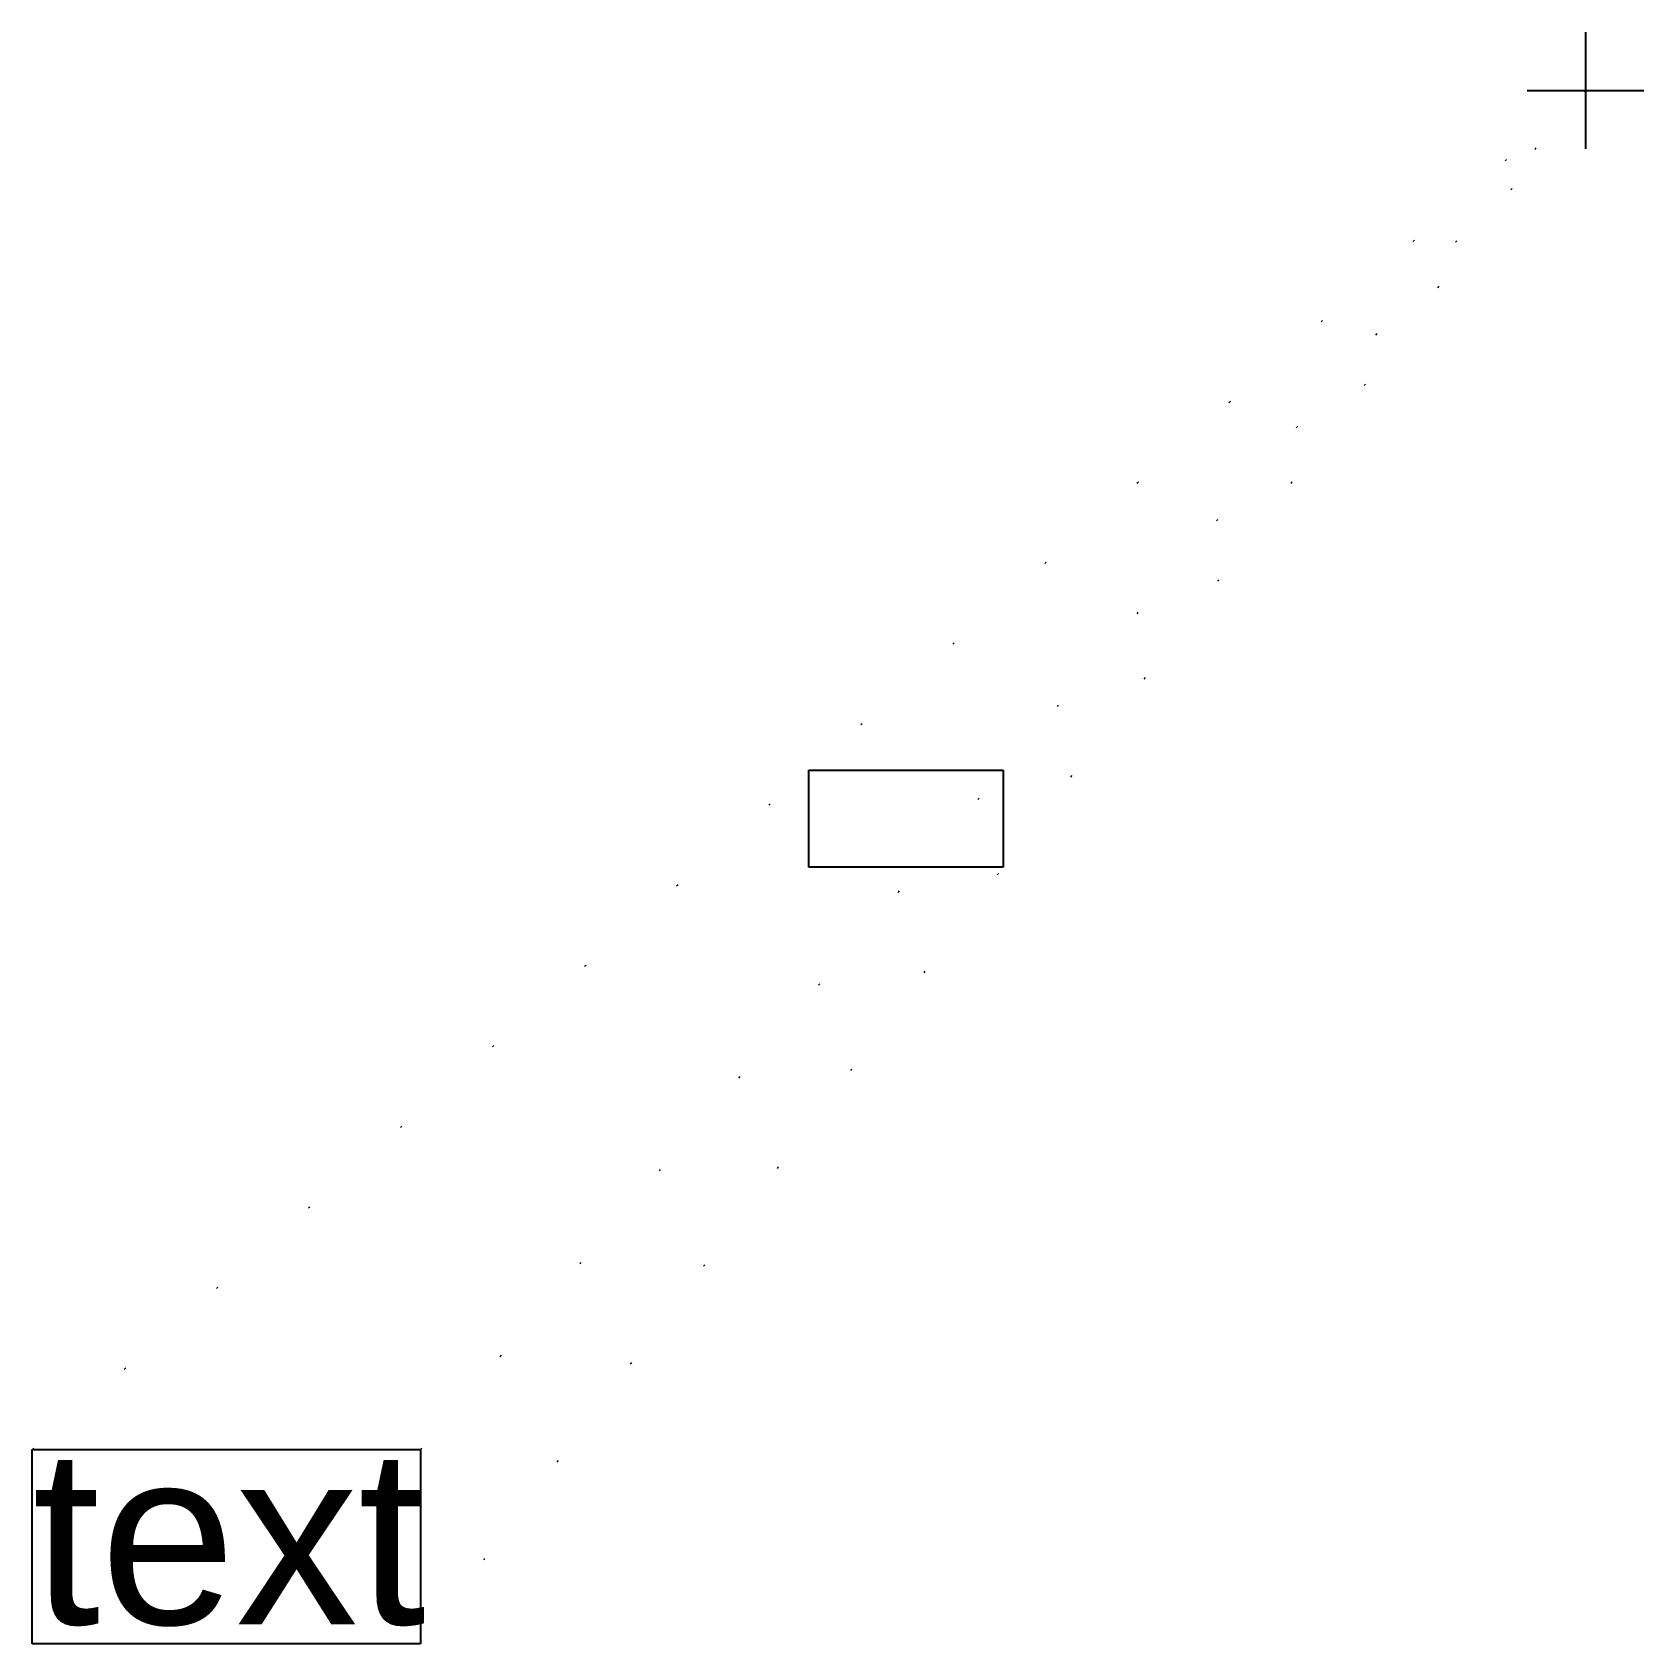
# Model space of a CAD drawing. Header units: millimetres. Extents: x 10 to 93, y 10 to 93.
import ezdxf

# ---------------------------------------------------------------- set-up
doc = ezdxf.new("R2010")
doc.units = ezdxf.units.MM
doc.linetypes.add('DOT', pattern=[6.3, 0.1, -6.2])
doc.layers.get('0').update_dxf_attribs({"lineweight": 25, "true_color": 0xffffff})
doc.styles.add('textstyle0', font='')
doc.styles.get('textstyle0').set_extended_font_data('Arial')

msp = doc.modelspace()

# ---------------------------------------------------------------- linework, layer by layer
for p, q in [((90, 93), (90, 87)), ((87, 90), (93, 90)), ((50, 55), (60, 55)), ((50, 50), (50, 55)), ((60, 55), (60, 50)), ((60, 50), (50, 50)), ((10, 20), (30, 20)), ((10, 10), (10, 20)), ((30, 20), (30, 10)), ((30, 10), (10, 10))]:
    msp.add_line(p, q)
at = {"linetype": 'DOT', "lineweight": 13}
for p, q in [((10, 20), (90, 90)), ((30, 20), (90, 90)), ((90, 90), (30, 10))]:
    msp.add_line(p, q, dxfattribs=at)

# ---------------------------------------------------------------- texts
at = {"insert": (10, 20), "char_height": 9, "attachment_point": 1, "style": 'textstyle0'}
msp.add_mtext('text', dxfattribs=at)

doc.saveas('drawing.dxf')
